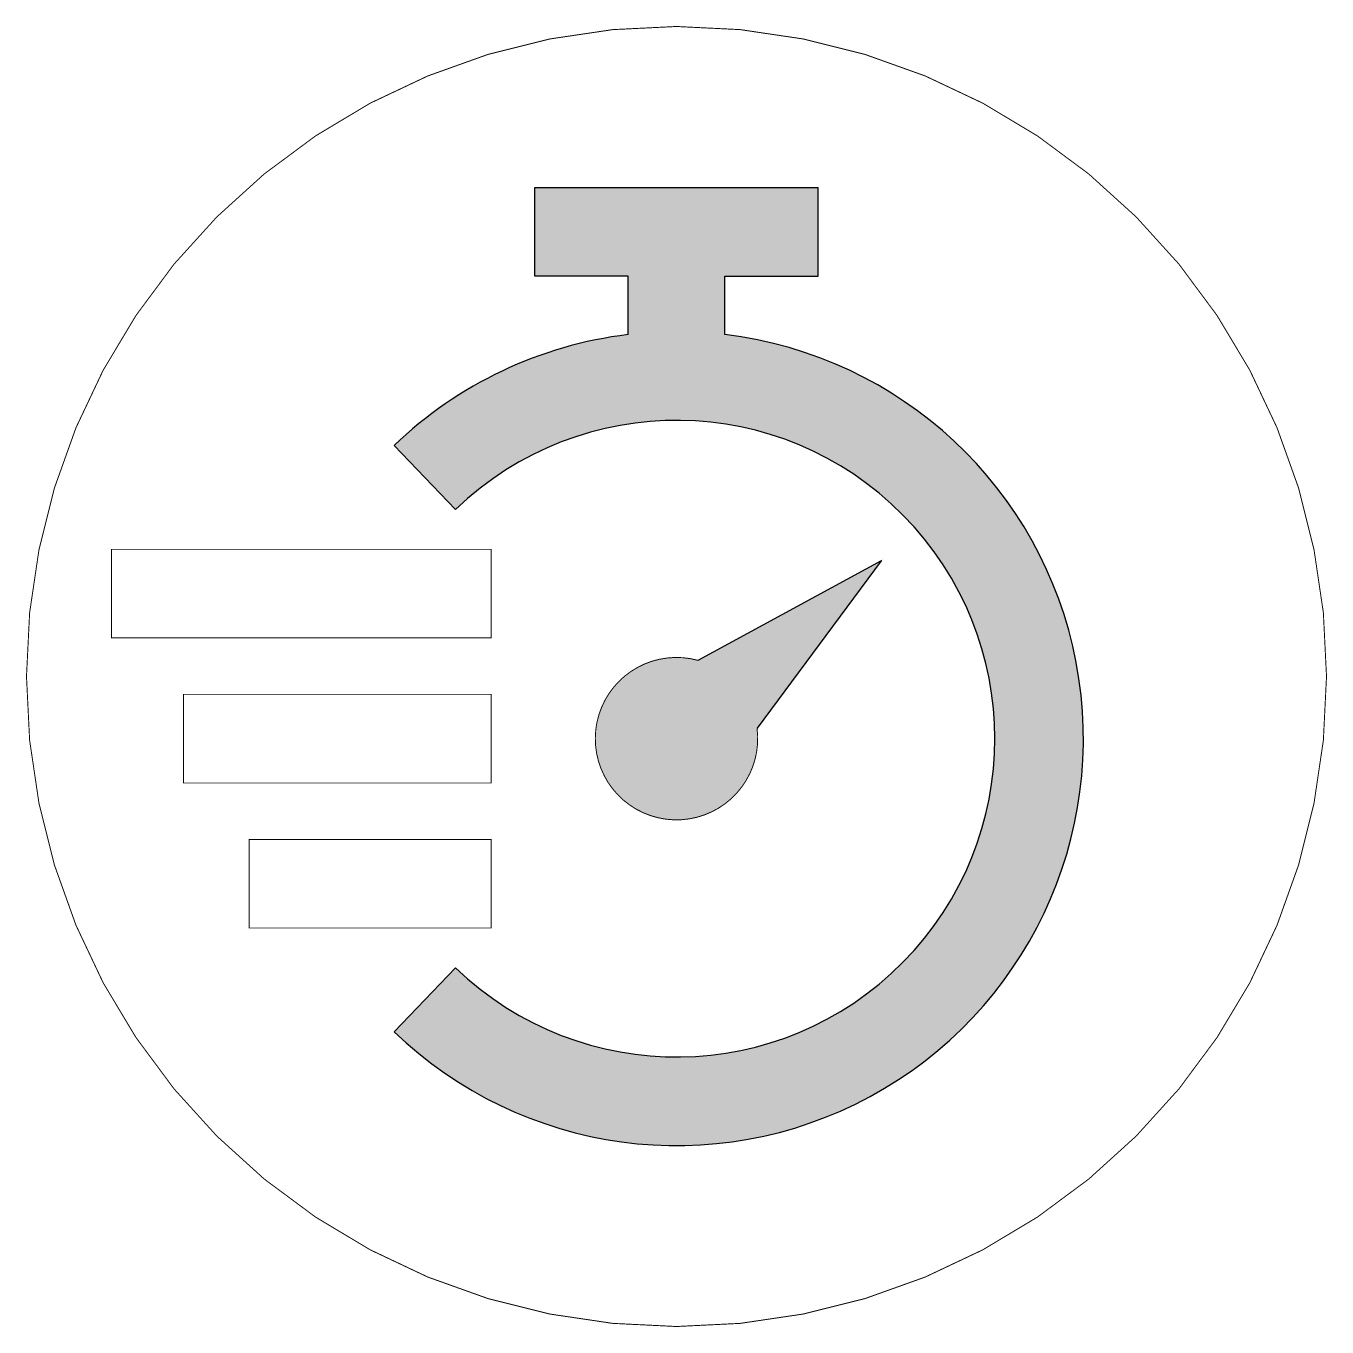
# Model space of a CAD drawing. Header units: millimetres. Extents: x 437.923 to 438.405, y 287.349 to 287.831.
import ezdxf

# ---------------------------------------------------------------- set-up
doc = ezdxf.new("R2010")
doc.units = ezdxf.units.MM
doc.layers.add('Object', color=7, linetype='Continuous')
doc.layers.add('Title', color=7, linetype='Continuous')

msp = doc.modelspace()

# ---------------------------------------------------------------- hatches: boundary and pattern name
at = {"layer": 'Object', "linetype": 'Continuous'}
h = msp.add_hatch(color=7, dxfattribs=at)
edge = h.paths.add_edge_path()
edge.add_line((438.1817764100671, 287.7382039410365), (438.2162407438141, 287.7382039410365))
edge.add_line((438.2162407438141, 287.7382039410365), (438.2162407438141, 287.7710164412487))
edge.add_line((438.2162407438141, 287.7710164412487), (438.1114566526652, 287.7710164412487))
edge.add_line((438.1114566526651, 287.7710164412487), (438.1114566526651, 287.7382039410365))
edge.add_line((438.1114566526651, 287.7382039410365), (438.1459209864121, 287.7382039410365))
edge.add_line((438.1459209864121, 287.7382039410365), (438.145920986412, 287.7165641495664))
edge.add_arc((438.1638486982395, 287.5669899263379), 0.1506447845289478, 96.8347696073841, 133.936901650654)
edge.add_line((438.0593214404537, 287.6754698944681), (438.0820889108245, 287.6518414695716))
edge.add_arc((438.1638486982395, 287.5669899263379), 0.117832284316752, -133.93690165063578, 133.9369016506557, ccw=False)
edge.add_line((438.0820889108245, 287.4821383831041), (438.0593214404537, 287.4585099582076))
edge.add_arc((438.1638486982396, 287.5669899263379), 0.1506447845289637, 226.063098349361, 443.1652303925944)
edge.add_line((438.1817764100671, 287.7165641495664), (438.1817764100671, 287.7382039410365))
h = msp.add_hatch(color=7, dxfattribs=at)
edge = h.paths.add_edge_path()
edge.add_line((438.1936675731626, 287.5708256633236), (438.2395679625362, 287.6328113807648))
edge.add_line((438.2395679625362, 287.6328113807647), (438.1717972213031, 287.5959847389947))
edge.add_arc((438.1638486982395, 287.5669899263378), 0.03006456685030329, 74.66977994583954, 367.3299633307715)

# ---------------------------------------------------------------- linework, layer by layer
at = {"layer": 'Object', "color": 7, "linetype": 'Continuous'}
for p, q in [((438.1114566526651, 287.7710164412487), (438.2162407438141, 287.7710164412487)), ((438.1114566526651, 287.7382039410365), (438.1114566526651, 287.7710164412487)), ((438.2162407438141, 287.7382039410365), (438.2162407438141, 287.7710164412487)), ((438.145920986412, 287.7382039410365), (438.1114566526651, 287.7382039410365)), ((438.145920986412, 287.7165641495664), (438.145920986412, 287.7382039410365)), ((438.1817764100671, 287.7165641495664), (438.1817764100671, 287.7382039410365)), ((438.1817764100671, 287.7382039410365), (438.2162407438141, 287.7382039410365)), ((438.0820889108246, 287.6518414695716), (438.0593214404537, 287.6754698944681)), ((438.2395679625362, 287.6328113807647), (438.1717972213031, 287.5959847389947)), ((438.2395679625362, 287.6328113807647), (438.1936675731625, 287.5708256633235)), ((438.0820889108246, 287.4821383831041), (438.0593214404537, 287.4585099582076))]:
    msp.add_line(p, q, dxfattribs=at)
at = {"layer": 'Object', "color": 7, "linetype": 'Continuous', "const_width": 0.00035}
for points in [[(438.0951898809009, 287.6042741265055), (438.0951898809009, 287.6370866267177), (437.9546672106129, 287.6370866267177), (437.9546672106129, 287.6042741265055), (438.0951898809009, 287.6042741265055)], [(437.9813022269865, 287.583396176444), (437.9813022269865, 287.5505836762318), (438.0951898809009, 287.5505836762318), (438.0951898809009, 287.583396176444), (437.9813022269865, 287.583396176444)], [(438.0056411233704, 287.5297057261703), (438.0056411233704, 287.496893225958), (438.0951898809009, 287.496893225958), (438.0951898809009, 287.5297057261703), (438.0056411233704, 287.5297057261703)]]:
    msp.add_lwpolyline(points, close=True, dxfattribs=at)
msp.add_lwpolyline([(438.1936675731626, 287.5708256633236), (438.2395679625362, 287.6328113807647), (438.171797221303, 287.5959847389947, 3.304871796761843), (438.1936675731625, 287.5708256633236, 3.304871796761843)], format="xyb", close=True, dxfattribs=at)
at = {"layer": 'Object', "color": 7, "linetype": 'Continuous'}
for centre, radius, start, end in [((438.1638486982396, 287.5669899263378), 0.1506447845289659, 226.0630983493454, 83.16523039259444), ((438.1638486982395, 287.5669899263379), 0.1506447845289659, 96.8347696073841, 133.936901650654), ((438.1638486982395, 287.5669899263379), 0.1178322843167521, 226.0630983493443, 133.9369016506358)]:
    msp.add_arc(centre, radius, start, end, dxfattribs=at)
at = {"layer": 'Title', "color": 7, "linetype": 'Continuous', "const_width": 0.00035}
msp.add_lwpolyline([(437.9232070413715, 287.5900047253021, 0.9999999999999999), (438.4044903551075, 287.5900047253021, 0.9999999999999999), (437.9232070413715, 287.5900047253021, 0.9999999999999999)], format="xyb", close=True, dxfattribs=at)

doc.saveas('drawing.dxf')
